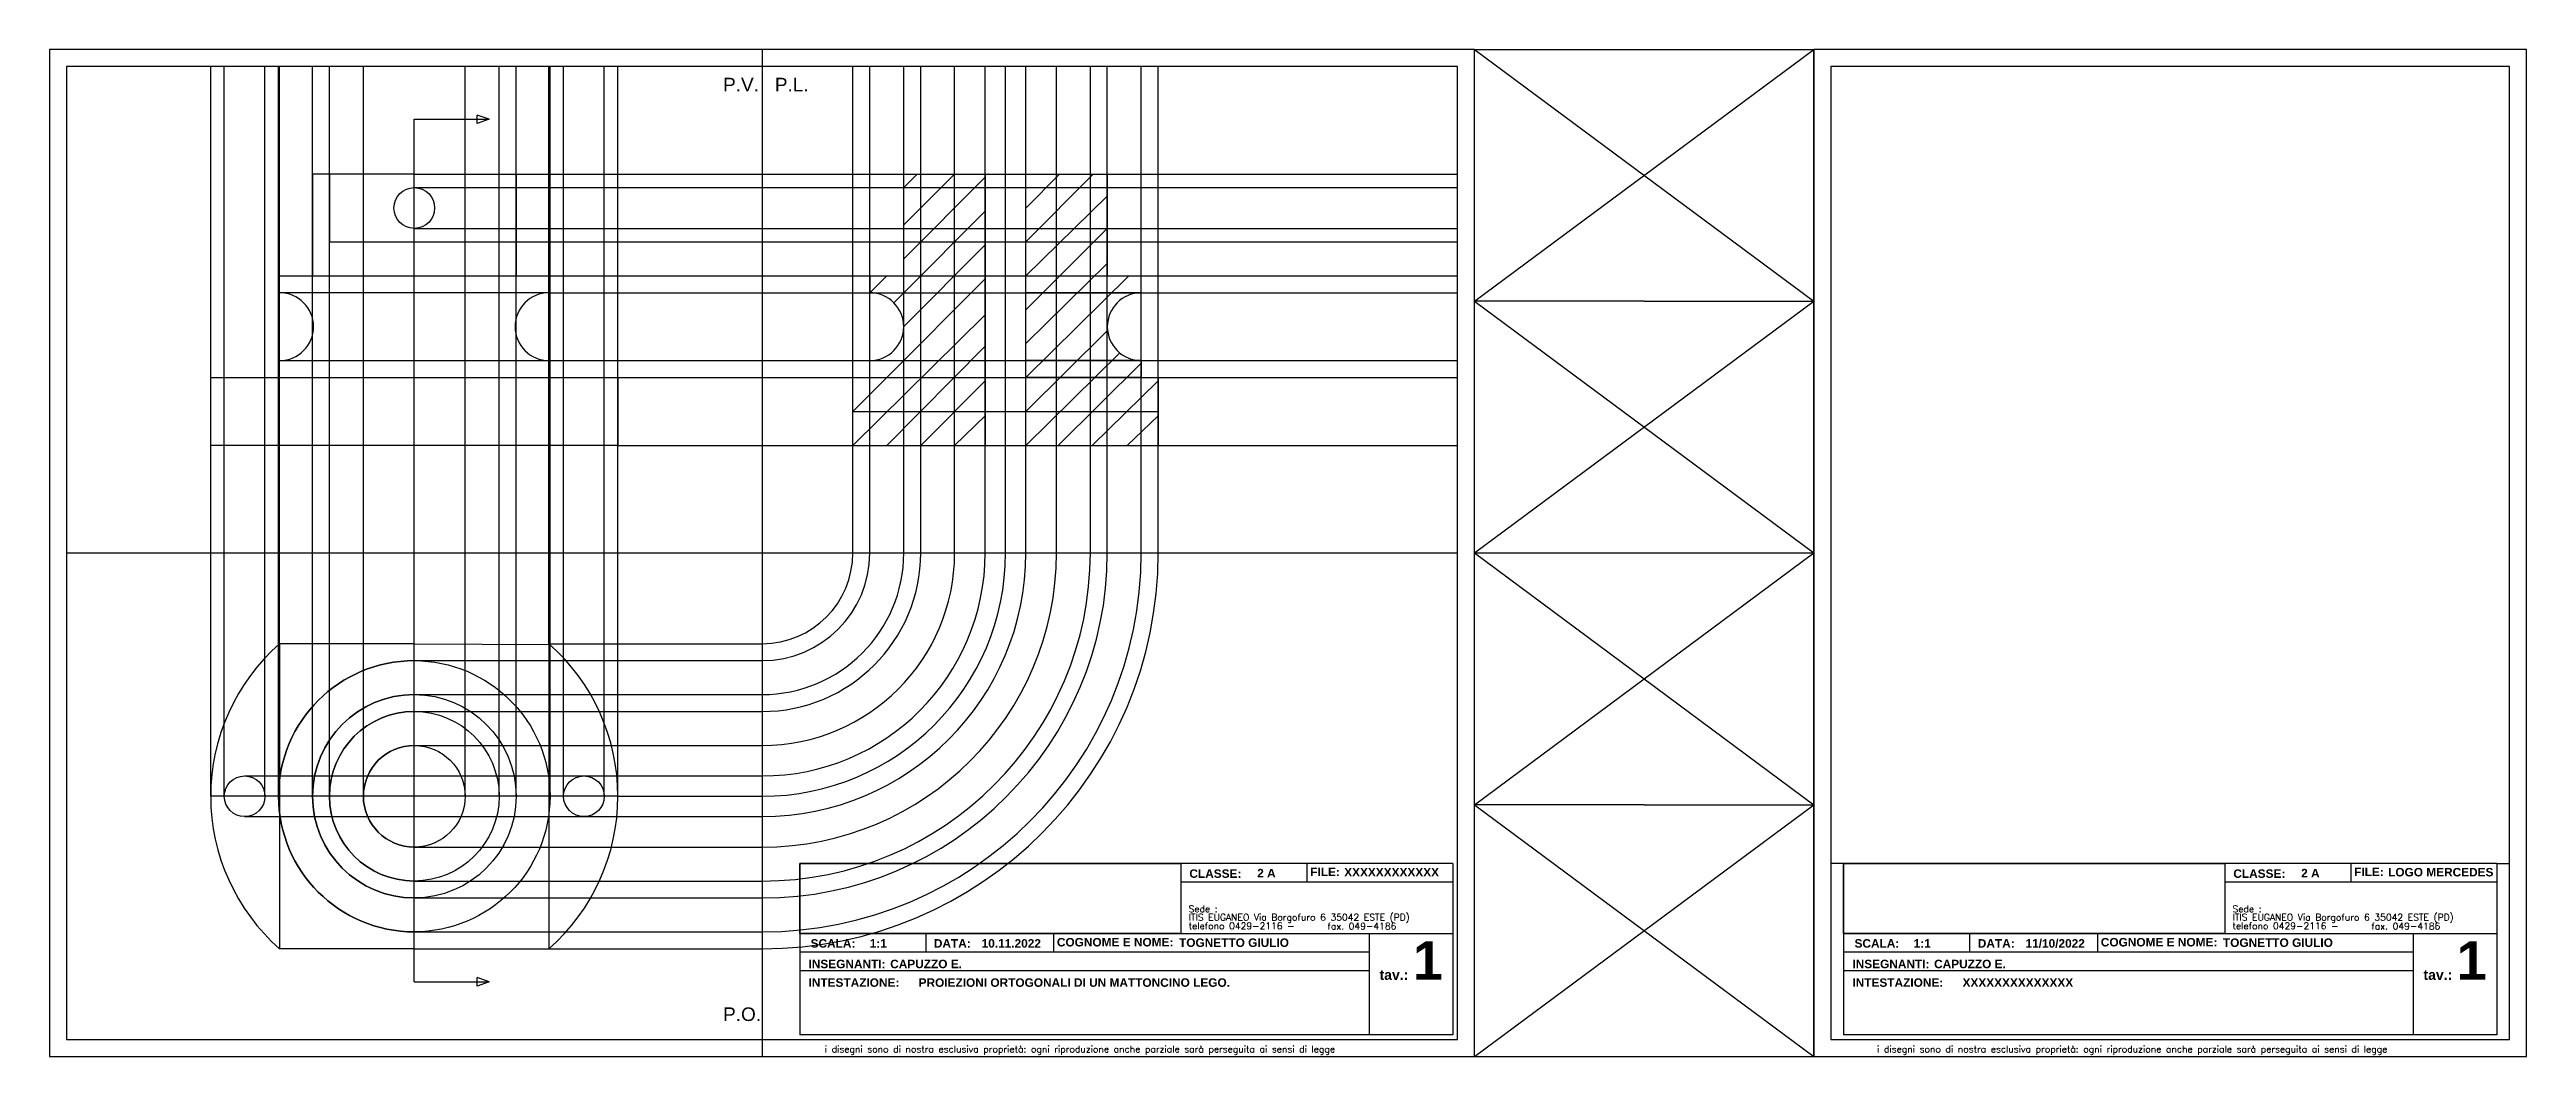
# Model space of a CAD drawing. Extents: x -213 to 517, y -383 to -86.
import ezdxf

# ---------------------------------------------------------------- set-up
doc = ezdxf.new("R2010")
doc.units = 0
doc.linetypes.add('JIS_02_0.7', pattern=[1.35, 0.75, -0.6])
doc.layers.get('0').update_dxf_attribs({"color": 255, "linetype": 'CONTINUOUS'})
for name, color, linetype in [('Assi', 2, 'CONTINUOUS'), ('Linea Costruzione', 255, 'CONTINUOUS'), ('Linea Taglio', 40, 'CONTINUOUS'), ('testo', 2, 'CONTINUOUS')]:
    doc.layers.add(name, color=color, linetype=linetype)
for name, color, linetype, transparency in [('linea proiezione', 7, 'CONTINUOUS', 0.6), ('linea tratteggio', 255, 'JIS_02_0.7', 0.25), ('Linee di 45 gradi taglio', 121, 'CONTINUOUS', 0.55)]:
    doc.layers.add(name, color=color, linetype=linetype, transparency=transparency)
doc.styles.add('QUOTE', font='arial.ttf')
doc.styles.add('ROMANS', font='ROMANS.SHX', dxfattribs={"width": 0.65, "height": 8})
doc.styles.add('SANSSERIFBOLD', font='sasb____.pfb', dxfattribs={"height": 3})
picture_1 = doc.add_image_def('image1.jpg', size_in_pixel=(2000, 368))

msp = doc.modelspace()

# ---------------------------------------------------------------- linework, layer by layer
for p, q in [((-2.64, -85.76), (-2.64, -90.76)), ((207.36, -85.76), (307.36, -85.76)), ((207.36, -85.76), (307.36, -160.01)), ((207.36, -160.01), (307.36, -85.76)), ((307.36, -382.76), (307.36, -85.76)), ((257.36, -160.01), (207.36, -160.01)), ((207.36, -160.01), (307.36, -234.26)), ((207.36, -234.26), (307.36, -160.01)), ((257.36, -160.01), (307.36, -160.01)), ((207.36, -234.26), (307.36, -234.26)), ((207.36, -234.26), (307.36, -308.51)), ((207.36, -308.51), (307.36, -234.26)), ((257.36, -308.51), (207.36, -308.51)), ((207.36, -382.76), (307.36, -308.51)), ((207.36, -308.51), (307.36, -382.76)), ((257.36, -308.51), (307.36, -308.51)), ((8.44, -325.84), (8.44, -376.37)), ((200.95, -325.84), (8.44, -325.84)), ((120.79, -325.84), (120.79, -346.52)), ((157.94, -325.84), (157.94, -331.34)), ((200.95, -325.84), (200.95, -376.37)), ((316.1, -325.84), (316.1, -376.37)), ((508.62, -325.84), (316.1, -325.84)), ((428.45, -325.84), (428.45, -346.52)), ((465.61, -325.84), (465.61, -331.34)), ((508.62, -325.84), (508.62, -376.37)), ((200.95, -331.34), (120.79, -331.34)), ((508.62, -331.34), (428.45, -331.34)), ((8.44, -346.52), (200.95, -346.52)), ((45.6, -346.52), (45.6, -352.01)), ((83.29, -346.52), (83.29, -352.01)), ((176.27, -346.52), (176.27, -376.37)), ((316.1, -346.52), (508.62, -346.52)), ((353.26, -346.52), (353.26, -352.01)), ((390.96, -346.52), (390.96, -352.01)), ((483.94, -346.52), (483.94, -376.37)), ((176.27, -352.01), (8.44, -352.01)), ((176.27, -357.5), (8.44, -357.5)), ((483.94, -352.01), (316.1, -352.01)), ((483.94, -357.5), (316.1, -357.5)), ((-2.64, -377.76), (-2.64, -382.76)), ((200.95, -376.37), (8.44, -376.37)), ((508.62, -376.37), (316.1, -376.37)), ((207.36, -382.76), (307.36, -382.76))]:
    msp.add_line(p, q)
at = {"color": 1}
for p, q in [((200.95, -376.37), (200.95, -376.37)), ((508.62, -376.37), (508.62, -376.37))]:
    msp.add_line(p, q, dxfattribs=at)
for points in [[(-212.64, -382.76), (207.36, -382.76), (207.36, -85.76), (-212.64, -85.76)], [(307.36, -382.76), (517.36, -382.76), (517.36, -85.76), (307.36, -85.76)], [(-207.64, -377.76), (202.36, -377.76), (202.36, -90.76), (-207.64, -90.76)], [(312.36, -377.76), (512.36, -377.76), (512.36, -90.76), (312.36, -90.76)]]:
    msp.add_lwpolyline(points, close=True)
at = {"layer": 'Assi'}
for p, q in [((-2.64, -90.76), (-2.64, -377.76)), ((-207.64, -234.26), (202.36, -234.26))]:
    msp.add_line(p, q, dxfattribs=at)
at = {"layer": 'Linea Costruzione'}
for p, q in [((-105.14, -122.51), (-135.14, -122.51)), ((-135.14, -122.51), (-135.14, -152.51)), ((-130.14, -122.51), (-130.14, -142.51)), ((-105.14, -122.51), (-75.14, -122.51)), ((-80.14, -142.51), (-80.14, -122.51)), ((-75.14, -122.51), (-75.14, -152.51)), ((39.11, -152.51), (39.11, -122.51)), ((39.11, -122.51), (63.11, -122.51)), ((44.11, -142.51), (44.11, -122.51)), ((63.11, -122.51), (63.11, -202.51)), ((75.11, -202.51), (75.11, -122.51)), ((75.11, -122.51), (99.11, -122.51)), ((94.11, -142.51), (94.11, -122.51)), ((99.11, -122.51), (99.11, -152.51)), ((-130.14, -142.51), (-80.14, -142.51)), ((44.11, -142.51), (63.11, -142.51)), ((75.11, -142.51), (94.11, -142.51)), ((-144.83, -157.51), (-144.83, -152.51)), ((-144.83, -152.51), (-65.45, -152.51)), ((-65.45, -152.51), (-65.45, -157.51)), ((29.11, -152.51), (29.11, -157.51)), ((29.11, -152.51), (39.11, -152.51)), ((39.11, -152.51), (63.11, -152.51)), ((75.11, -152.51), (99.11, -152.51)), ((99.11, -152.51), (109.11, -152.51)), ((109.11, -157.51), (109.11, -152.51)), ((-135.14, -157.51), (-144.83, -157.51)), ((-75.14, -157.51), (-135.14, -157.51)), ((-65.45, -157.51), (-75.14, -157.51)), ((29.11, -157.51), (63.11, -157.51)), ((109.11, -157.51), (75.11, -157.51)), ((-144.83, -182.51), (-144.83, -177.51)), ((-144.83, -177.51), (-65.45, -177.51)), ((-65.45, -177.51), (-65.45, -182.51)), ((29.11, -182.51), (29.11, -177.51)), ((29.11, -177.51), (63.11, -177.51)), ((109.11, -177.51), (75.11, -177.51)), ((109.11, -177.51), (109.11, -182.51)), ((-165.14, -202.51), (-165.14, -182.51)), ((-165.14, -182.51), (-45.14, -182.51)), ((-45.14, -182.51), (-45.14, -202.51)), ((24.11, -202.51), (24.11, -182.51)), ((24.11, -182.51), (63.11, -182.51)), ((109.11, -182.51), (75.11, -182.51)), ((109.11, -182.51), (114.11, -182.51)), ((114.11, -182.51), (114.11, -202.51)), ((-45.14, -202.51), (-165.14, -202.51)), ((24.11, -202.51), (63.11, -202.51)), ((75.11, -202.51), (114.11, -202.51)), ((-105.14, -261.01), (-144.83, -261.01)), ((-105.14, -351.01), (-144.83, -351.01))]:
    msp.add_line(p, q, dxfattribs=at)
for centre in [(-105.14, -132.51), (-155.14, -306.01)]:
    msp.add_circle(centre, 6, dxfattribs=at)
for centre, radius, start, end in [((-144.83, -167.51), 10, 270, 90), ((-65.45, -167.51), 10, 90, 270), ((29.11, -167.51), 10, 270, 90), ((109.11, -167.51), 10, 90, 270), ((-105.14, -306.01), 60, 131.40962, 228.59038), ((-105.14, -306.01), 40, 90, 270), ((-105.14, -306.01), 30, 90, 270), ((-105.14, -306.01), 40, 48.59038, 48.59136), ((-105.14, -306.01), 25, 90, 270), ((-105.14, -306.01), 15, 90, 270)]:
    msp.add_arc(centre, radius, start, end, dxfattribs=at)
at = {"layer": 'linea proiezione'}
for p, q in [((-165.14, -306.01), (-165.14, -90.76)), ((-161.14, -306.01), (-161.14, -90.76)), ((-149.14, -306.01), (-149.14, -90.76)), ((-145.14, -306.01), (-145.14, -90.76)), ((-144.83, -261.01), (-144.83, -90.76)), ((-135.14, -306.01), (-135.14, -90.76)), ((-130.14, -306.01), (-130.14, -90.76)), ((-120.14, -306.01), (-120.14, -90.76)), ((-90.14, -306.01), (-90.14, -90.76)), ((-80.14, -306.01), (-80.14, -90.76)), ((-75.14, -306.01), (-75.14, -90.76)), ((-65.45, -261.01), (-65.45, -90.76)), ((-65.14, -306.01), (-65.14, -90.76)), ((-61.14, -306.01), (-61.14, -90.76)), ((-49.14, -306.01), (-49.14, -90.76)), ((-45.14, -306.01), (-45.14, -90.76)), ((24.11, -234.26), (24.11, -90.76)), ((29.11, -234.26), (29.11, -90.76)), ((39.11, -234.26), (39.11, -90.76)), ((44.11, -234.26), (44.11, -90.76)), ((54.11, -234.26), (54.11, -90.76)), ((63.11, -234.26), (63.11, -90.76)), ((69.11, -234.26), (69.11, -90.76)), ((75.11, -234.26), (75.11, -90.76)), ((84.11, -234.26), (84.11, -90.76)), ((94.11, -234.26), (94.11, -90.76)), ((99.11, -234.26), (99.11, -90.76)), ((109.11, -234.26), (109.11, -90.76)), ((114.11, -234.26), (114.11, -90.76)), ((-75.14, -122.51), (202.36, -122.51)), ((75.11, -142.51), (94.94, -122.51)), ((75.11, -132.51), (85.02, -122.51)), ((-105.14, -126.51), (202.36, -126.51)), ((75.11, -152.51), (99.11, -129.04)), ((-105.14, -138.51), (202.36, -138.51)), ((75.11, -162.51), (99.11, -138.51)), ((-80.14, -142.51), (202.36, -142.51)), ((-65.45, -152.51), (202.36, -152.51)), ((75.11, -172.51), (99.11, -148.84)), ((75.11, -182.51), (105.41, -152.51)), ((-65.45, -157.51), (202.36, -157.51)), ((75.11, -192.51), (99.11, -168.75)), ((-65.45, -177.51), (202.36, -177.51)), ((-45.14, -182.51), (202.36, -182.51)), ((114.11, -183.5), (94.61, -202.51)), ((24.11, -192.51), (114.11, -192.51)), ((114.11, -193.77), (104.98, -202.51)), ((-45.14, -202.51), (202.36, -202.51)), ((-144.83, -261.01), (-144.83, -351.01)), ((-105.14, -261.01), (-65.14, -261.29)), ((-65.45, -261.01), (-2.64, -261.01)), ((-65.45, -261.01), (-65.45, -351.01)), ((-105.14, -266.01), (-2.64, -266.01)), ((-105.14, -276.01), (-2.64, -276.01)), ((-105.14, -281.01), (-2.64, -281.01)), ((-105.14, -291.01), (-2.64, -291.01)), ((-45.14, -306.01), (-165.14, -306.01)), ((-155.14, -300.01), (-2.64, -300.01)), ((-45.14, -306.01), (-2.64, -306.01)), ((-155.14, -312.01), (-2.64, -312.01)), ((-105.14, -321.01), (-2.64, -321.01)), ((316.1, -325.84), (312.36, -325.84)), ((508.62, -325.84), (512.36, -325.84)), ((-105.14, -331.01), (-2.64, -331.01)), ((-105.14, -336.01), (-2.64, -336.01)), ((-105.14, -346.01), (-2.64, -346.01)), ((-105.14, -351.01), (-65.45, -351.01)), ((-65.45, -351.01), (-2.64, -351.01))]:
    msp.add_line(p, q, dxfattribs=at)
for centre, radius in [((-105.14, -306.01), 40), ((-105.14, -306.01), 30), ((-105.14, -306.01), 25), ((-105.14, -306.01), 15), ((-55.14, -306.01), 6)]:
    msp.add_circle(centre, radius, dxfattribs=at)
for centre, radius, start, end in [((-2.64, -234.26), 26.75, 270, 0), ((-2.64, -234.26), 116.75, 270, 0), ((-2.64, -234.26), 111.75, 270, 0), ((-2.64, -234.26), 101.75, 270, 0), ((-2.64, -234.26), 96.75, 270, 0), ((-2.64, -234.26), 86.75, 270, 0), ((-2.64, -234.26), 56.75, 270, 0), ((-2.64, -234.26), 46.75, 270, 0), ((-2.64, -234.26), 41.75, 270, 0), ((-2.64, -234.26), 31.75, 270, 0), ((-2.64, -234.26), 65.75, 270, 0), ((-2.64, -234.26), 71.75, 270, 0), ((-2.64, -234.26), 77.75, 270, 0), ((-105.14, -306.01), 60, 131.40962, 228.59038), ((-105.14, -306.01), 60, 311.40962, 48.59038), ((-2.64, -234.26), 86.75, 208.76791, 208.76825), ((-2.64, -234.26), 111.75, 204.73011, 204.74159), ((-2.64, -234.26), 116.75, 209.08335, 209.08757), ((-2.64, -234.26), 101.75, 224.55707, 224.84245)]:
    msp.add_arc(centre, radius, start, end, dxfattribs=at)
at = {"layer": 'Linea Taglio'}
for p, q in [((-105.14, -113.83), (-105.14, -106.35)), ((-105.14, -106.35), (-83.08, -106.35)), ((-83.08, -106.35), (-86.61, -105.08)), ((-86.61, -107.6), (-86.61, -105.08)), ((-83.08, -106.35), (-86.61, -107.6)), ((-105.14, -209.41), (-105.14, -113.83)), ((-105.14, -113.83), (-105.14, -113.83)), ((-105.14, -251.28), (-105.14, -209.41)), ((-105.14, -306.01), (-105.14, -251.28)), ((-105.14, -360.74), (-105.14, -306.01)), ((-105.14, -360.74), (-83.08, -360.74)), ((-83.08, -360.74), (-86.61, -359.47)), ((-86.61, -361.99), (-86.61, -359.47)), ((-83.08, -360.74), (-86.61, -361.99))]:
    msp.add_line(p, q, dxfattribs=at)
at = {"layer": 'linea tratteggio'}
for p, q in [((-161.14, -202.51), (-161.14, -182.51)), ((-149.14, -202.51), (-149.14, -182.51)), ((-61.14, -202.51), (-61.14, -182.51)), ((-49.14, -202.51), (-49.14, -182.51))]:
    msp.add_line(p, q, dxfattribs=at)
at = {"layer": 'Linee di 45 gradi taglio'}
for p, q in [((43.11, -122.51), (39.11, -126.51)), ((43.11, -122.51), (39.11, -126.51)), ((39.11, -147.51), (63.11, -123.4)), ((39.11, -147.51), (63.11, -123.4)), ((49.11, -127.51), (54.11, -122.49)), ((49.11, -127.51), (54.11, -122.49)), ((64, -122.51), (64.11, -122.4)), ((49.11, -127.51), (39.11, -137.51)), ((49.11, -127.51), (39.11, -137.51)), ((39.11, -157.51), (63.11, -133.4)), ((39.11, -167.49), (63.11, -143.38)), ((39.11, -167.49), (63.11, -143.38)), ((34.11, -152.51), (29.11, -157.51)), ((34.11, -152.51), (29.11, -157.51)), ((34.11, -182.51), (63.11, -153.38)), ((34.11, -182.51), (63.11, -153.38)), ((39.11, -157.51), (36.18, -160.44)), ((39.11, -157.51), (36.18, -160.44)), ((24.11, -202.51), (63.11, -164)), ((24.11, -202.51), (63.11, -164)), ((34.11, -202.51), (63.11, -173.23)), ((34.11, -202.51), (63.11, -173.23)), ((75.11, -202.51), (102.75, -175.22)), ((84.61, -202.51), (109.11, -178.32)), ((34.11, -182.51), (24.11, -192.51)), ((34.11, -182.51), (24.11, -192.51)), ((44.11, -202.51), (63.11, -183.5)), ((44.11, -202.51), (63.11, -183.5)), ((54.11, -202.51), (63.11, -193.77)), ((54.11, -202.51), (63.11, -193.77))]:
    msp.add_line(p, q, dxfattribs=at)

# ---------------------------------------------------------------- texts
at = {"layer": 'testo'}
for s, height, style, p in [('CLASSE:', 2.5, 'SANSSERIFBOLD', (123.3, -330.07)), ('2 A', 2.5, 'SANSSERIFBOLD', (143.29, -329.92)), ('FILE:', 2.5, 'SANSSERIFBOLD', (158.92, -329.57)), ('XXXXXXXXXXXX', 2.5, 'SANSSERIFBOLD', (168.92, -329.65)), ('CLASSE:', 2.5, 'SANSSERIFBOLD', (430.97, -330.07)), ('2 A', 2.5, 'SANSSERIFBOLD', (450.96, -329.92)), ('FILE:', 2.5, 'SANSSERIFBOLD', (466.58, -329.57)), ('LOGO MERCEDES', 2.5, 'SANSSERIFBOLD', (476.59, -329.65)), ('Sede : ', 1.974, 'ROMANS', (123.08, -340.23)), ('ITIS EUGANEO Via Borgofuro 6 35042 ESTE (PD)', 1.9745, 'ROMANS', (123.08, -342.69)), ('Sede : ', 1.974, 'ROMANS', (430.74, -340.23)), ('ITIS EUGANEO Via Borgofuro 6 35042 ESTE (PD)', 1.9745, 'ROMANS', (430.74, -342.69)), ('SCALA:', 2.5, 'SANSSERIFBOLD', (11.66, -350.65)), ('1:1', 2.5, 'SANSSERIFBOLD', (29.09, -350.65)), ('DATA:', 2.5, 'SANSSERIFBOLD', (47.99, -350.65)), ('10.11.2022', 2.5, 'SANSSERIFBOLD', (62.07, -350.65)), ('COGNOME E NOME:', 2.5, 'SANSSERIFBOLD', (84.25, -350.3)), ('TOGNETTO GIULIO', 2.5, 'SANSSERIFBOLD', (120.25, -350.44)), ('telefono 0429-2116 -  ', 1.9745, 'ROMANS', (123.08, -345.23)), ('fax. 049-4186', 1.9745, 'ROMANS', (163.99, -345.31)), ('1', 11.37, 'SANSSERIFBOLD', (189.15, -360.13)), ('SCALA:', 2.5, 'SANSSERIFBOLD', (319.33, -350.65)), ('1:1', 2.5, 'SANSSERIFBOLD', (336.76, -350.65)), ('DATA:', 2.5, 'SANSSERIFBOLD', (355.66, -350.65)), ('11/10/2022', 2.5, 'SANSSERIFBOLD', (369.73, -350.65)), ('COGNOME E NOME:', 2.5, 'SANSSERIFBOLD', (391.92, -350.3)), ('TOGNETTO GIULIO', 2.5, 'SANSSERIFBOLD', (427.91, -350.44)), ('telefono 0429-2116 -  ', 1.9745, 'ROMANS', (430.74, -345.23)), ('fax. 049-4186', 1.9745, 'ROMANS', (471.66, -345.31)), ('1', 11.37, 'SANSSERIFBOLD', (496.82, -360.13)), ('INSEGNANTI: ', 2.5, 'SANSSERIFBOLD', (11.05, -356.72)), ('CAPUZZO E.', 2.5, 'SANSSERIFBOLD', (35.12, -356.72)), ('tav.:', 2.962, 'SANSSERIFBOLD', (179.33, -360.15)), ('INSEGNANTI: ', 2.5, 'SANSSERIFBOLD', (318.71, -356.72)), ('CAPUZZO E.', 2.5, 'SANSSERIFBOLD', (342.78, -356.72)), ('tav.:', 2.962, 'SANSSERIFBOLD', (486.99, -360.15)), ('INTESTAZIONE: ', 2.5, 'SANSSERIFBOLD', (11.05, -362.21)), ('PROIEZIONI ORTOGONALI DI UN MATTONCINO LEGO.', 2.5, 'SANSSERIFBOLD', (43.5, -362.21)), ('INTESTAZIONE: ', 2.5, 'SANSSERIFBOLD', (318.71, -362.21)), ('XXXXXXXXXXXXXX', 2.5, 'SANSSERIFBOLD', (351.16, -362.21)), ('i disegni sono di nostra esclusiva proprietà: ogni riproduzione anche parziale sarà perseguita ai sensi di legge', 1.9745, 'ROMANS', (15.85, -381.58)), ('i disegni sono di nostra esclusiva proprietà: ogni riproduzione anche parziale sarà perseguita ai sensi di legge', 1.9745, 'ROMANS', (325.99, -381.58))]:
    msp.add_text(s, height=height, dxfattribs=dict(at, style=style)).set_placement(p)
at = {"layer": 'testo', "char_height": 4, "attachment_point": 1, "style": 'QUOTE'}
for s, insert in [('P.V.', (-14.12, -94.11)), ('P.L.', (1.13, -94.11)), ('P.O.', (-14.12, -368.29))]:
    msp.add_mtext_dynamic_manual_height_columns(s, width=52.4837, gutter_width=12.5, heights=[0], dxfattribs=dict(at, insert=insert))

# ---------------------------------------------------------------- pictures from other files: only their frames are drawn
image = msp.add_image(picture_1, insert=(8.44, -346.52), size_in_units=(112.35, 20.67))
image.dxf.flags = 7
image = msp.add_image(picture_1, insert=(316.1, -346.52), size_in_units=(112.35, 20.67))
image.dxf.flags = 7

doc.saveas('drawing.dxf')
